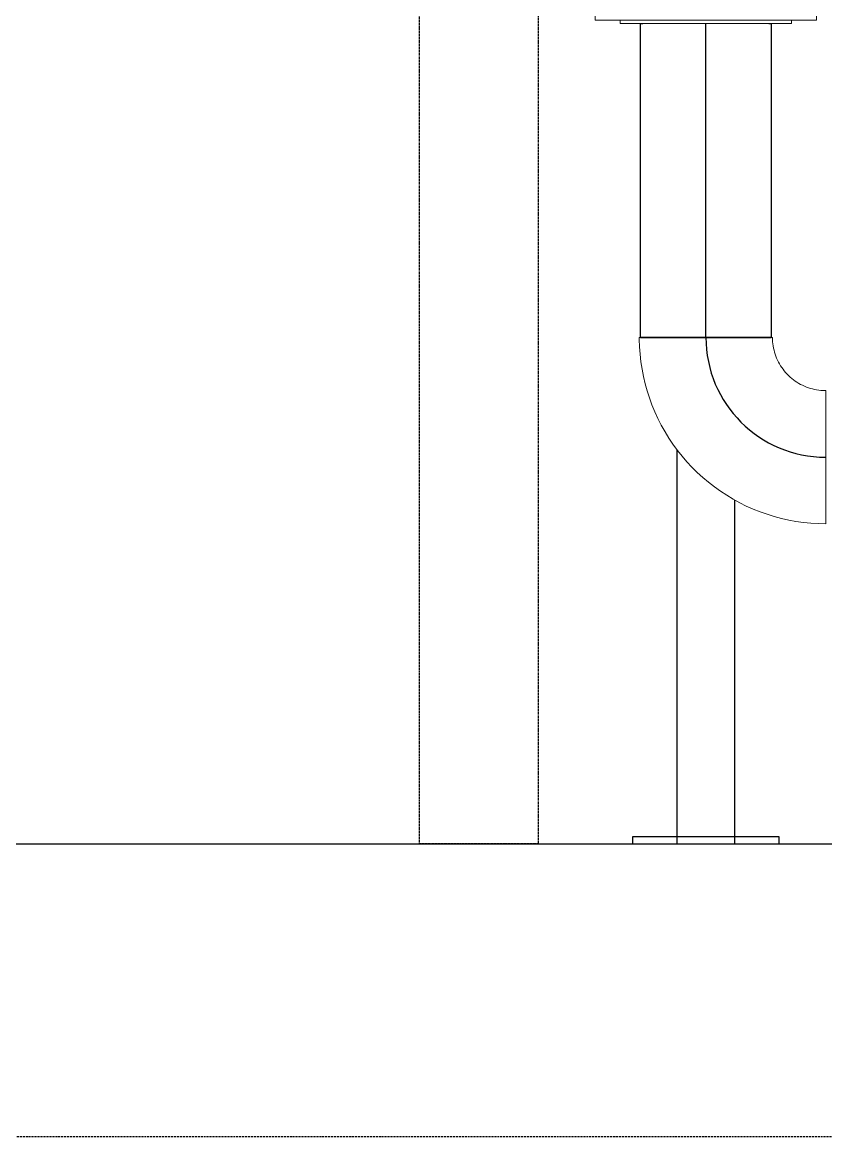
# Model space of a CAD drawing. Extents: x 0 to 160756, y 0 to 229247.
# Drawn here: x 45786 to 46801, y 69012 to 70421 of the extents above; entities that cross this region are included whole.
import ezdxf

# ---------------------------------------------------------------- set-up
doc = ezdxf.new("R2010")
doc.units = 0
doc.header["$LTSCALE"] = 10
doc.linetypes.add('XCM7P30CDA$0$20P1-CDA-03-C10-00$0$XCM2QB1$0$HIDDEN', pattern=[0.375, 0.25, -0.125])
for name, color, linetype, lineweight in [('XCM7P30CDA$0$M-PIPE--14', 252, 'Continuous', 13), ('XCM7P30CDA$0$M-PIPE--15', 252, 'Continuous', 9), ('XCM7P30CDA$0$細線', 252, 'Continuous', 5)]:
    doc.layers.add(name, color=color, linetype=linetype, lineweight=lineweight)
doc.layers.add('XCM7P30CDA$0$U-CDA-PIPE', color=252, linetype='Continuous')

# ---------------------------------------------------------------- blocks, each defined once
blk = doc.blocks.new('XCM7P30CDA$0$短彎頭 - 焊接 1 - 90度-V257-閥組')
at = {"layer": 'XCM7P30CDA$0$M-PIPE--14'}
for p, q in [((166764.2, -6052.9), (166595.9, -6052.9)), ((166595.9, -6052.9), (166764.2, -6052.9)), ((166528.5, -6288.5), (166528.5, -6120.2)), ((166528.5, -6120.2), (166528.5, -6288.5))]:
    blk.add_line(p, q, dxfattribs=at)
at = {"layer": 'XCM7P30CDA$0$M-PIPE--14', "flags": 128}
for points in [[(166528.5, -6288.5), (166537.9, -6288.4), (166547.3, -6287.8), (166556.7, -6286.9), (166566.1, -6285.5), (166575.3, -6283.9), (166584.5, -6281.8), (166593.6, -6279.4), (166602.6, -6276.6), (166611.5, -6273.4), (166620.3, -6269.9), (166628.9, -6266.1), (166637.3, -6261.9), (166645.6, -6257.4), (166653.7, -6252.6), (166661.6, -6247.4), (166669.2, -6241.9), (166676.7, -6236.1), (166683.9, -6230.1), (166690.9, -6223.7), (166697.6, -6217.1), (166704, -6210.2), (166710.1, -6203), (166716, -6195.7), (166721.6, -6188), (166726.8, -6180.2), (166731.7, -6172.2), (166736.4, -6164), (166740.6, -6155.6), (166744.6, -6147), (166748.2, -6138.3), (166751.4, -6129.4), (166754.3, -6120.5), (166756.8, -6111.4), (166759, -6102.2), (166760.7, -6092.9), (166762.2, -6083.6), (166763.2, -6074.3), (166763.9, -6064.9), (166764.2, -6055.4), (166764.2, -6052.9)], [(166595.9, -6052.9), (166595.8, -6055.6), (166595.7, -6058.3), (166595.4, -6061), (166595, -6063.6), (166594.5, -6066.3), (166593.9, -6068.9), (166593.2, -6071.5), (166592.5, -6074.1), (166591.6, -6076.6), (166590.6, -6079.1), (166589.5, -6081.6), (166588.3, -6084), (166587, -6086.4), (166585.6, -6088.7), (166584.1, -6090.9), (166582.5, -6093.1), (166580.9, -6095.2), (166579.2, -6097.3), (166577.3, -6099.3), (166575.4, -6101.2), (166573.5, -6103), (166571.4, -6104.8), (166569.3, -6106.5), (166567.1, -6108.1), (166564.9, -6109.6), (166562.6, -6111), (166560.3, -6112.3), (166557.9, -6113.5), (166555.4, -6114.6), (166552.9, -6115.7), (166550.4, -6116.6), (166547.8, -6117.4), (166545.2, -6118.1), (166542.6, -6118.8), (166540, -6119.3), (166537.3, -6119.7), (166534.6, -6120), (166531.9, -6120.2), (166529.2, -6120.2), (166528.5, -6120.2)]]:
    blk.add_lwpolyline(points, dxfattribs=at)
blk = doc.blocks.new('XCM7P30CDA$0$閥門法蘭 - 標準-V292-閥組')
at = {"layer": 'XCM7P30CDA$0$M-PIPE--15'}
for p, q in [((166540, -4843.6), (166540, -4863.6)), ((166540, -4843.6), (166639.6, -4843.6)), ((166639.6, -4843.6), (166540, -4843.6)), ((166560, -4842), (166560, -4843.6)), ((166560, -4843.6), (166639.4, -4843.6)), ((166639.4, -4843.6), (166560, -4843.6)), ((166572.5, -4842), (166576.1, -4842)), ((166577.2, -4842), (166614.1, -4842)), ((166720.2, -4843.6), (166820, -4843.6)), ((166820, -4843.6), (166720.2, -4843.6)), ((166720.4, -4843.6), (166800, -4843.6)), ((166800, -4843.6), (166720.4, -4843.6)), ((166746, -4842), (166782.6, -4842)), ((166783.9, -4842), (166787.3, -4842)), ((166800, -4843.6), (166800, -4842)), ((166820, -4863.6), (166820, -4843.6)), ((166540, -4863.6), (166639.9, -4863.6)), ((166639.9, -4863.6), (166540, -4863.6)), ((166571.9, -4863.6), (166571.9, -4867.6)), ((166571.9, -4863.6), (166639.7, -4863.6)), ((166639.7, -4863.6), (166571.9, -4863.6)), ((166571.9, -4867.6), (166596.8, -4867.6)), ((166788.2, -4867.6), (166571.9, -4867.6)), ((166720.2, -4863.6), (166820, -4863.6)), ((166820, -4863.6), (166720.2, -4863.6)), ((166720.4, -4863.6), (166788.2, -4863.6)), ((166788.2, -4863.6), (166720.4, -4863.6)), ((166721.4, -4867.6), (166721.7, -4867.6)), ((166763.3, -4867.6), (166788.2, -4867.6)), ((166788.2, -4867.6), (166788.2, -4863.6))]:
    blk.add_line(p, q, dxfattribs=at)
at = {"layer": 'XCM7P30CDA$0$細線'}
for p, q in [((166638.5, -4842), (166721.6, -4842)), ((166639.6, -4843.6), (166720.2, -4843.6)), ((166720.1, -4863.6), (166639.9, -4863.6))]:
    blk.add_line(p, q, dxfattribs=at)
blk = doc.blocks.new('XCM7P30CDA')
blk.add_line((43570.2, 69381.9), (48046.6, 69381.9))
at = {"linetype": 'XCM7P30CDA$0$20P1-CDA-03-C10-00$0$XCM2QB1$0$HIDDEN'}
blk.add_lwpolyline([(52197.5, 77427.8), (52197.5, 69011.7), (42851.1, 69011.7), (42851.1, 77427.8)], close=True, dxfattribs=at)
at = {"color": 50, "linetype": 'XCM7P30CDA$0$20P1-CDA-03-C10-00$0$XCM2QB1$0$HIDDEN', "ltscale": 0.5}
blk.add_lwpolyline([(46437.8, 69381.9), (46287.8, 69381.9), (46287.8, 72052.3), (46437.8, 72052.3)], close=True, dxfattribs=at)
at = {"layer": 'XCM7P30CDA$0$U-CDA-PIPE'}
for p, q in [((46567.2, 70022.5), (46567.2, 70419.6)), ((46567.2, 70419.6), (46570.1, 70419.6)), ((46649.8, 70022.5), (46649.8, 70419.6)), ((46649.8, 70022.5), (46649.8, 70419.6)), ((46729.6, 70419.6), (46732.4, 70419.6)), ((46732.4, 70419.6), (46732.4, 70022.5)), ((46608.5, 70022.5), (46567.2, 70022.5)), ((46567.2, 70022.5), (46608.5, 70022.5)), ((46608.5, 70022.5), (46608.8, 70022.5)), ((46649.8, 70022.5), (46608.8, 70022.5)), ((46608.8, 70022.5), (46649.8, 70022.5)), ((46649.8, 70022.5), (46732.4, 70022.5)), ((46732.4, 70022.5), (46649.8, 70022.5))]:
    blk.add_line(p, q, dxfattribs=at)
blk.add_lwpolyline([(46613.3, 69880.5), (46613.3, 69381.9), (46686.4, 69381.9), (46686.4, 69816.8)], dxfattribs=at)
blk.add_lwpolyline([(46557.1, 69391.1), (46557.1, 69381.9), (46742.6, 69381.9), (46742.6, 69391.1)], close=True, dxfattribs=at)
blk.add_arc((46801.4, 70022.5), 151.5, 180, 270, dxfattribs=at)
at = {"layer": 'XCM7P30CDA$0$U-CDA-PIPE', "xscale": -1}
for name, p in [('XCM7P30CDA$0$閥門法蘭 - 標準-V292-閥組', (213329.9, 75287.2)), ('XCM7P30CDA$0$短彎頭 - 焊接 1 - 90度-V257-閥組', (213329.9, 76075.4))]:
    blk.add_blockref(name, p, dxfattribs=at)

msp = doc.modelspace()

# ---------------------------------------------------------------- block references
msp.add_blockref('XCM7P30CDA', (0, 0))

doc.saveas('drawing.dxf')
